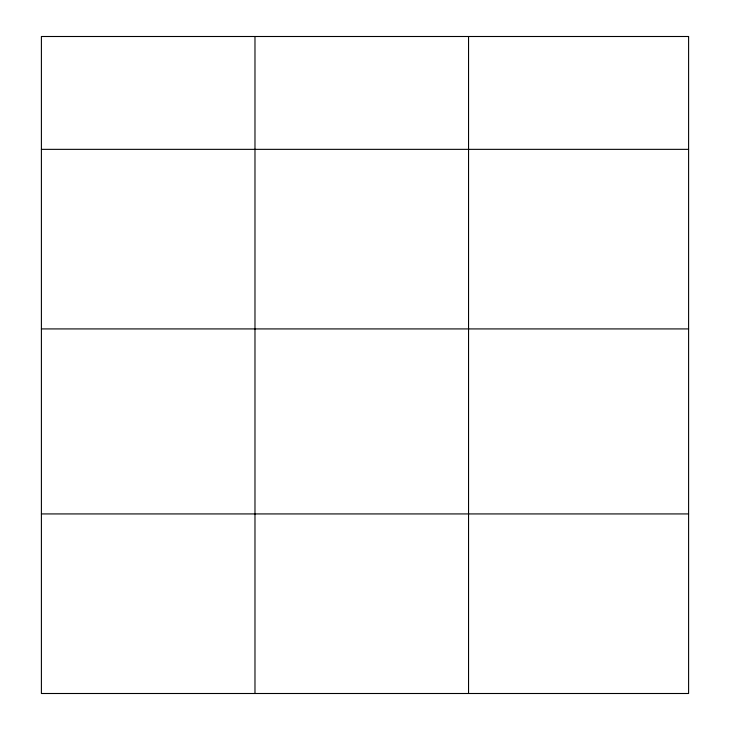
<?xml version="1.0" encoding="UTF-8"?>
<svg xmlns="http://www.w3.org/2000/svg" width="730" height="730" viewBox="0 0 730 730"><rect width="100%" height="100%" fill="white"/><g stroke="black" fill="none" stroke-linecap="round" stroke-linejoin="round"><path stroke-width="1.09" d="M41.4 149.349L688.6 149.349M41.4 328.92L688.6 328.92M41.4 513.929L688.6 513.929M468.55 36.5L468.55 693.5M254.98 36.5L254.98 693.5M688.6 36.5L41.4 36.5L41.4 693.5L688.6 693.5L688.6 36.5"/></g></svg>
